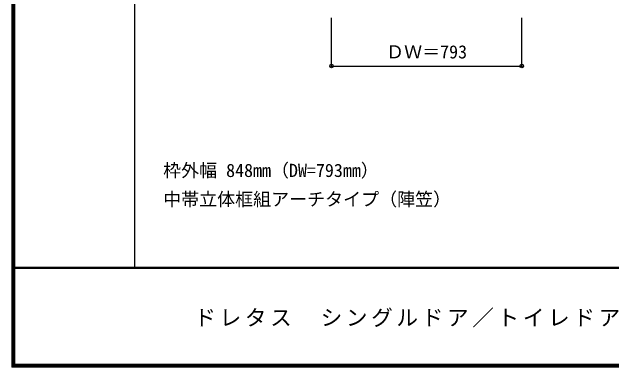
# Model space of a CAD drawing. Units: millimetres, scale not verified. Extents: x -6000 to 5700, y -4307 to 4175.
# Drawn here: x -6000 to -3503, y -4205 to -2726 of the extents above; entities that cross this region are included whole.
import ezdxf
from ezdxf.enums import TextEntityAlignment as Align

# ---------------------------------------------------------------- set-up
doc = ezdxf.new("R2010")
doc.units = ezdxf.units.MM
doc.header["$LTSCALE"] = 30
doc.header["$PDMODE"] = 32
doc.header["$PDSIZE"] = 15
for name, color, linetype in [('0-A_文字', 7, 'Continuous'), ('0-B_寸法', 7, 'Continuous'), ('F-1_枠', 6, 'Continuous'), ('F-A_文字', 7, 'Continuous')]:
    doc.layers.add(name, color=color, linetype=linetype)
doc.styles.add('ＭＳ ゴシック', font='')
doc.styles.get('ＭＳ ゴシック').set_extended_font_data('MS Gothic')

msp = doc.modelspace()

# ---------------------------------------------------------------- linework, layer by layer
at = {"layer": '0-B_寸法', "color": 4}
for p, q in [((-4668.4, -2951.25), (-4668.4, -2751.25)), ((-3875.4, -2951.25), (-3875.4, -2751.25)), ((-4668.4, -2951.25), (-3875.4, -2951.25))]:
    msp.add_line(p, q, dxfattribs=at)
at = {"layer": '0-B_寸法'}
for p in [(-4668.4, -2951.25), (-3875.4, -2951.25)]:
    msp.add_point(p, dxfattribs=at)
at = {"layer": 'F-1_枠'}
for p, q in [((-6000, 4175), (-6000, -4205)), ((-5995, 4175), (-5995, -4205)), ((-5990, 4175), (-5990, -4205)), ((-5490, 4175), (-5490, -3790)), ((5700, -3790), (-6000, -3790)), ((5700, -3795), (-6000, -3795)), ((5700, -4195), (-6000, -4195)), ((5700, -4200), (-6000, -4200)), ((5700, -4205), (-6000, -4205))]:
    msp.add_line(p, q, dxfattribs=at)

# ---------------------------------------------------------------- texts
at = {"layer": '0-A_文字', "style": 'ＭＳ ゴシック'}
for s, p in [('枠外幅 848mm（DW=793mm）', (-5370, -3430)), ('中帯立体框組アーチタイプ（陣笠）', (-5370, -3550))]:
    msp.add_text(s, height=54.99, dxfattribs=at).set_placement(p, align=Align.BOTTOM_LEFT)
at = {"layer": '0-B_寸法', "style": 'ＭＳ ゴシック'}
msp.add_text('ＤＷ＝793', height=54.99, dxfattribs=at).set_placement((-4440.65, -2936.25), align=Align.BOTTOM_LEFT)
at = {"layer": 'F-A_文字', "insert": (-5240, -4040), "char_height": 65.98, "attachment_point": 7, "style": 'ＭＳ ゴシック'}
msp.add_mtext('\\T1.17;ドレタス\u3000シングルドア／トイレドア\u3000Ｂ－ＲＣ', dxfattribs=at)

doc.saveas('drawing.dxf')
